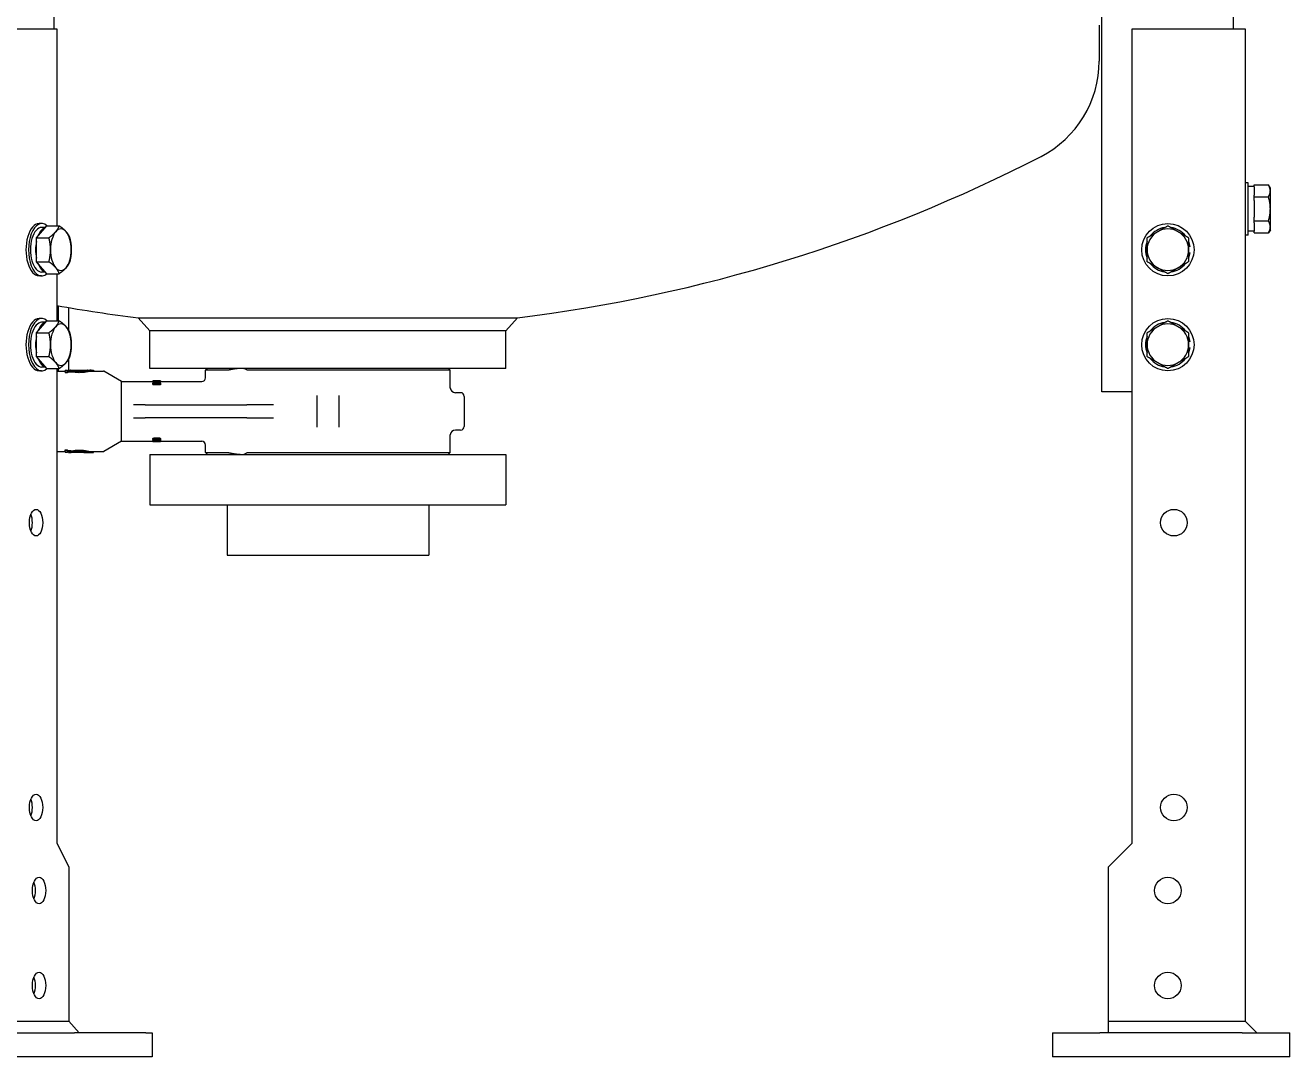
# Model space of a CAD drawing. Header units: inches. Extents: x 17 to 469, y 7 to 301.
# Drawn here: x 354.56 to 381.2, y 42.3 to 64.03 of the extents above; entities that cross this region are included whole.
import ezdxf

# ---------------------------------------------------------------- set-up
doc = ezdxf.new("R2010")
doc.units = ezdxf.units.IN
doc.header["$LTSCALE"] = 14
doc.header["$MEASUREMENT"] = 0
doc.layers.add('Dimension (ANSI)', color=7, linetype='Continuous', lineweight=25)
doc.layers.add('Visible (ANSI)', color=7, linetype='Continuous', lineweight=50)
doc.styles.add('MEMCOR Medium', font='arial.ttf')
doc.dimstyles.new('Default (ANSI)', dxfattribs={"dimscale": 14, "dimtxt": 0.15, "dimasz": 0.098425, "dimexe": 0.125, "dimexo": 0.0625, "dimgap": 0.031496, "dimtad": 0, "dimtih": 1, "dimtoh": 1, "dimdec": 4, "dimrnd": 1e-08, "dimzin": 3, "dimdsep": 46, "dimlunit": 5, "dimtxsty": 'MEMCOR Medium', "dimcen": 0.09, "dimdle": 0.393701, "dimclrd": 256, "dimclre": 256, "dimclrt": 256, "dimadec": 0, "dimazin": 1, "dimtfac": 0.8, "dimtofl": 0, "dimtmove": 0, "dimatfit": 3, "dimfxl": 1, "dimfrac": 1, "dimtolj": 1, "dimtzin": 4, "dimlwd": -1, "dimlwe": -1, "dimarcsym": 0})

# ---------------------------------------------------------------- blocks, each defined once
blk = doc.blocks.new('*D18')
at = {"layer": 'Defpoints', "color": 0, "transparency": 16777216}
for p in [(360.518, 145.532), (302.602, 55.808), (347.011, 55.808)]:
    blk.add_point(p, dxfattribs=at)
at = {"layer": 'Dimension (ANSI)', "transparency": 16777216}
for p, q in [((359.643, 145.532), (300.852, 145.532)), ((302.602, 144.154), (302.602, 107.84)), ((302.602, 57.186), (302.602, 93.5)), ((346.136, 55.808), (300.852, 55.808))]:
    blk.add_line(p, q, dxfattribs=at)
for points in [[(302.372, 144.154), (302.832, 144.154), (302.602, 145.532)], [(302.372, 57.186), (302.832, 57.186), (302.602, 55.808)]]:
    blk.add_solid(points, dxfattribs=at)
at = {"layer": 'Dimension (ANSI)', "transparency": 16777216, "char_height": 2.1, "attachment_point": 5, "style": 'MEMCOR Medium'}
for s, insert in [('\\A1; \\fArial|b0|i0;89{\\H0.8x;\\S3#4;} in', (302.602, 102.827)), ('\\A1;[2279.0 mm]{\\P\\fArial|b0|i0;SHIPPING HEIGHT\\P\\fArial|b0|i0;REF.}', (302.602, 95.657))]:
    blk.add_mtext(s, dxfattribs=dict(at, insert=insert))

msp = doc.modelspace()

# ---------------------------------------------------------------- linework, layer by layer
at = {"layer": 'Visible (ANSI)', "linetype": 'Continuous', "lineweight": 18}
for p, q in [((380.014165, 77.457895), (380.014165, 63.953895)), ((355.164934, 64.276895), (355.164934, 63.953895)), ((377.248103, 56.307895), (377.248103, 64.276895)), ((354.384432, 63.953895), (355.227785, 63.953895)), ((355.227785, 63.953895), (355.227785, 59.809077)), ((377.188277, 64.031895), (377.188277, 63.276895)), ((377.887458, 63.953895), (379.574165, 63.953895)), ((377.887458, 46.803895), (377.887458, 63.953895)), ((379.574165, 63.953895), (380.264165, 63.953895)), ((380.264165, 63.953895), (380.264165, 43.053895)), ((380.327157, 60.715076), (380.264165, 60.715076)), ((380.327157, 59.612714), (380.327157, 60.715076)), ((380.452157, 60.635246), (380.327157, 60.635246)), ((380.452157, 60.630482), (380.452157, 60.669077)), ((380.452157, 60.669077), (380.756831, 60.669077)), ((380.452157, 60.630482), (380.452157, 60.455081)), ((380.795907, 60.601395), (380.756831, 60.669077)), ((380.795907, 60.542781), (380.795907, 60.601395)), ((380.795907, 60.163895), (380.795907, 60.542781)), ((380.452157, 60.416486), (380.452157, 60.455081)), ((380.452157, 60.339296), (380.452157, 60.416486)), ((380.452157, 60.416486), (380.756831, 60.416486)), ((380.452157, 60.339296), (380.452157, 59.988494)), ((380.452157, 59.911304), (380.452157, 59.988494)), ((380.795907, 59.785009), (380.795907, 60.163895)), ((354.796841, 59.556486), (355.015591, 59.809077)), ((354.907338, 59.855076), (354.852785, 59.855076)), ((354.986293, 59.775246), (354.907338, 59.775246)), ((355.015591, 59.809077), (355.279447, 59.809077)), ((380.452157, 59.692544), (380.327157, 59.692544)), ((380.452157, 59.87271), (380.452157, 59.911304)), ((380.452157, 59.911304), (380.756831, 59.911304)), ((380.452157, 59.87271), (380.452157, 59.697308)), ((380.452157, 59.658714), (380.452157, 59.697308)), ((380.795907, 59.726395), (380.756831, 59.658714)), ((380.795907, 59.726395), (380.795907, 59.785009)), ((354.796841, 59.051304), (354.796841, 59.556486)), ((354.796841, 59.556486), (355.060697, 59.556486)), ((380.327157, 59.612714), (380.264165, 59.612714)), ((380.452157, 59.658714), (380.756831, 59.658714)), ((379.103908, 59.371696), (379.074958, 59.371696)), ((379.074958, 59.236094), (379.103908, 59.236094)), ((355.015591, 58.798714), (354.796841, 59.051304)), ((354.796841, 59.051304), (355.060697, 59.051304)), ((354.907338, 58.752714), (354.852785, 58.752714)), ((354.986293, 58.832544), (354.907338, 58.832544)), ((355.015591, 58.798714), (355.279447, 58.798714)), ((355.227785, 58.798714), (355.227785, 57.809077)), ((355.261279, 57.809077), (355.261279, 58.121762)), ((355.477785, 57.602761), (355.477785, 58.084474)), ((354.907338, 57.855076), (354.852785, 57.855076)), ((356.940026, 57.871421), (360.938277, 57.871421)), ((357.188277, 57.591902), (356.940026, 57.871421)), ((360.938277, 57.871421), (364.936528, 57.871421)), ((364.688277, 57.591902), (364.936528, 57.871421)), ((354.796841, 57.556486), (355.015591, 57.809077)), ((354.796841, 57.051304), (354.796841, 57.556486)), ((354.796841, 57.556486), (355.060697, 57.556486)), ((354.986293, 57.775246), (354.907338, 57.775246)), ((355.015591, 57.809077), (355.279447, 57.809077)), ((357.188277, 56.803895), (357.188277, 57.591902)), ((364.688277, 57.591902), (357.188277, 57.591902)), ((364.688277, 56.803895), (364.688277, 57.591902)), ((379.103908, 57.371696), (379.074958, 57.371696)), ((355.015591, 56.798714), (354.796841, 57.051304)), ((354.796841, 57.051304), (355.060697, 57.051304)), ((379.074958, 57.236094), (379.103908, 57.236094)), ((354.907338, 56.752714), (354.852785, 56.752714)), ((354.986293, 56.832544), (354.907338, 56.832544)), ((355.015591, 56.798714), (355.279447, 56.798714)), ((355.227785, 56.798714), (355.227785, 46.803895)), ((355.261279, 56.744852), (355.261279, 56.798714)), ((355.448907, 56.758627), (355.401269, 56.758627)), ((355.401269, 56.731551), (355.401269, 56.758627)), ((355.448907, 56.758627), (355.448907, 56.752371)), ((355.470561, 56.76493), (355.517805, 56.76493)), ((355.470561, 56.76493), (355.470561, 56.753197)), ((355.477785, 56.76493), (355.477785, 57.005029)), ((355.550609, 56.727003), (355.550609, 56.747504)), ((355.87686, 56.76493), (355.924104, 56.76493)), ((355.90404, 56.759897), (355.90404, 56.739698)), ((355.924104, 56.76493), (355.924104, 56.764011)), ((355.954025, 56.764296), (355.954025, 56.76493)), ((355.954025, 56.76493), (356.001663, 56.76493)), ((356.001663, 56.76493), (356.001663, 56.761995)), ((356.001663, 56.761995), (356.001663, 56.741847)), ((364.688277, 56.803895), (357.188277, 56.803895)), ((358.398907, 56.803895), (358.359537, 56.764525)), ((358.833538, 56.764525), (358.359537, 56.764525)), ((358.359537, 56.607056), (358.359537, 56.764525)), ((363.517017, 56.764525), (359.240064, 56.764525)), ((363.477647, 56.803895), (363.517017, 56.764525)), ((363.517017, 56.392316), (363.517017, 56.764525)), ((355.229616, 56.744852), (355.401269, 56.744852)), ((355.401269, 56.731551), (355.448907, 56.731551)), ((355.401269, 56.731551), (355.401269, 56.710648)), ((355.448907, 56.710648), (355.401269, 56.710648)), ((355.448907, 56.742513), (355.448907, 56.731551)), ((355.448907, 56.731551), (355.448907, 56.710648)), ((356.001663, 56.744852), (356.208593, 56.744852)), ((356.588918, 56.528316), (356.218436, 56.742214)), ((356.588918, 55.268474), (356.588918, 56.528316)), ((356.588918, 56.528316), (357.250995, 56.528316)), ((357.412412, 56.539807), (357.250995, 56.539807)), ((357.250995, 56.538861), (357.250995, 56.539807)), ((357.250995, 56.538861), (357.250995, 56.531427)), ((357.250995, 56.538861), (357.378795, 56.538861)), ((357.250995, 56.525596), (357.250995, 56.531427)), ((357.250995, 56.525596), (357.412412, 56.525596)), ((357.250995, 56.525596), (357.250995, 56.513506)), ((357.270759, 56.513506), (357.250995, 56.513506)), ((357.250995, 56.472697), (357.250995, 56.4896)), ((357.26957, 56.49004), (357.26957, 56.482902)), ((357.393838, 56.482902), (357.26957, 56.482902)), ((357.412412, 56.529597), (357.273232, 56.529597)), ((357.383111, 56.506859), (357.383111, 56.494389)), ((357.412412, 56.513506), (357.392185, 56.513506)), ((357.393838, 56.482902), (357.393838, 56.49004)), ((357.412412, 56.539807), (357.412412, 56.538593)), ((357.412412, 56.538593), (357.412412, 56.529597)), ((357.412412, 56.529597), (357.412412, 56.525596)), ((357.412412, 56.528316), (358.280797, 56.528316)), ((357.412412, 56.525596), (357.412412, 56.513506)), ((357.412412, 56.489765), (357.412412, 56.472697)), ((357.250995, 56.472697), (357.412412, 56.472697)), ((357.250995, 56.472697), (357.250995, 56.459469)), ((357.412412, 56.459469), (357.250995, 56.459469)), ((357.412412, 56.472697), (357.412412, 56.459469)), ((360.702077, 56.230218), (360.702077, 55.566573)), ((361.174477, 55.566573), (361.174477, 56.230218)), ((363.733553, 56.292095), (363.626798, 56.292095)), ((377.887458, 56.307895), (377.248103, 56.307895)), ((357.090173, 56.03619), (356.842794, 56.03619)), ((357.090173, 56.03619), (358.003879, 56.03619)), ((358.003879, 56.03619), (359.230171, 56.03619)), ((359.437885, 56.03619), (359.230171, 56.03619)), ((359.794467, 56.03619), (359.437885, 56.03619)), ((363.812293, 56.213355), (363.812293, 55.583435)), ((356.842794, 55.7606), (357.090173, 55.7606)), ((358.003879, 55.7606), (357.090173, 55.7606)), ((359.230171, 55.7606), (358.003879, 55.7606)), ((359.230171, 55.7606), (359.437885, 55.7606)), ((359.437885, 55.7606), (359.794467, 55.7606)), ((363.733553, 55.504695), (363.626798, 55.504695)), ((356.588918, 55.268474), (356.218436, 55.054576)), ((356.588918, 55.268474), (357.247413, 55.268474)), ((357.247332, 55.269145), (357.247332, 55.281195)), ((357.247725, 55.306192), (357.247725, 55.319011)), ((357.250995, 55.256984), (357.250995, 55.265302)), ((357.412412, 55.256984), (357.250995, 55.256984)), ((357.325556, 55.264614), (357.32621, 55.264614)), ((357.326471, 55.286568), (357.327125, 55.286568)), ((357.326471, 55.274414), (357.326471, 55.286568)), ((357.327125, 55.274414), (357.326471, 55.274414)), ((357.327125, 55.274414), (357.327125, 55.286568)), ((357.412412, 55.256984), (357.412412, 55.265124)), ((357.415813, 55.306192), (357.415813, 55.319011)), ((357.416001, 55.268474), (358.280797, 55.268474)), ((357.416075, 55.269145), (357.416075, 55.281195)), ((358.359537, 55.032265), (358.359537, 55.189734)), ((363.517017, 55.032265), (363.517017, 55.404474)), ((355.229616, 55.051938), (355.401269, 55.051938)), ((355.401269, 55.065239), (355.401269, 55.086142)), ((355.401269, 55.086142), (355.448907, 55.086142)), ((355.448907, 55.065239), (355.401269, 55.065239)), ((355.401269, 55.038163), (355.401269, 55.065239)), ((355.401269, 55.038163), (355.448907, 55.038163)), ((355.448907, 55.065239), (355.448907, 55.086142)), ((355.448907, 55.065239), (355.448907, 55.054277)), ((355.448907, 55.044419), (355.448907, 55.038163)), ((355.470561, 55.03186), (355.470561, 55.043593)), ((355.470561, 55.03186), (355.517805, 55.03186)), ((355.550609, 55.049286), (355.550609, 55.069787)), ((355.87686, 55.03186), (355.924104, 55.03186)), ((355.90404, 55.057092), (355.90404, 55.036893)), ((355.924104, 55.03186), (355.924104, 55.032779)), ((355.954025, 55.03186), (355.954025, 55.032494)), ((355.954025, 55.03186), (356.001663, 55.03186)), ((356.001663, 55.034795), (356.001663, 55.054943)), ((356.001663, 55.051938), (356.208593, 55.051938)), ((356.001663, 55.034795), (356.001663, 55.03186)), ((357.188277, 54.992895), (364.688277, 54.992895)), ((357.188277, 54.992895), (357.188277, 53.930395)), ((358.359537, 55.032265), (358.833538, 55.032265)), ((358.398907, 54.992895), (358.359537, 55.032265)), ((359.240064, 55.032265), (363.517017, 55.032265)), ((363.477647, 54.992895), (363.517017, 55.032265)), ((364.688277, 54.992895), (364.688277, 53.930395)), ((357.188277, 53.930395), (364.688277, 53.930395)), ((358.813277, 53.930395), (358.813277, 52.867895)), ((363.063277, 53.930395), (363.063277, 52.867895)), ((358.813277, 52.867895), (363.063277, 52.867895)), ((355.227785, 46.803895), (355.477785, 46.303895)), ((377.387458, 46.303895), (377.887458, 46.803895)), ((355.477785, 46.303895), (355.477785, 43.053895)), ((377.387458, 43.053895), (377.387458, 46.303895)), ((354.384432, 43.053895), (355.477785, 43.053895)), ((355.694292, 42.803895), (355.477785, 43.053895)), ((377.387458, 42.803895), (377.387458, 43.053895)), ((377.387458, 43.053895), (379.574165, 43.053895)), ((379.574165, 43.053895), (380.264165, 43.053895)), ((380.514165, 42.803895), (380.264165, 43.053895)), ((354.233316, 42.803895), (355.599342, 42.803895)), ((357.099342, 42.803895), (355.599342, 42.803895)), ((357.099342, 42.803895), (357.233316, 42.803895)), ((357.233316, 42.803895), (357.233316, 42.303895)), ((376.204165, 42.803895), (376.204165, 42.303895)), ((376.204165, 42.803895), (377.204165, 42.803895)), ((380.204165, 42.803895), (377.204165, 42.803895)), ((380.204165, 42.803895), (381.204165, 42.803895)), ((381.204165, 42.303895), (381.204165, 42.803895)), ((355.599342, 42.303895), (354.233316, 42.303895)), ((357.099342, 42.303895), (355.599342, 42.303895)), ((357.233316, 42.303895), (357.099342, 42.303895)), ((377.204165, 42.303895), (376.204165, 42.303895)), ((380.204165, 42.303895), (377.204165, 42.303895)), ((381.204165, 42.303895), (380.204165, 42.303895))]:
    msp.add_line(p, q, dxfattribs=at)
for centre, radius in [((378.637458, 59.303895), 0.551181), ((378.637458, 57.303895), 0.551181), ((378.764165, 53.553895), 0.28), ((378.764165, 47.553895), 0.28), ((378.637458, 45.803895), 0.28), ((378.637458, 43.803895), 0.28)]:
    msp.add_circle(centre, radius, dxfattribs=at)
for centre, radius, start, end in [((374.930789, 63.276895), 2.257488, 297.2569904, 0), ((360.938277, 90.436895), 32.81, 276.9995037, 297.2569904), ((378.637458, 59.303895), 0.4375, 120, 180), ((378.637458, 59.303895), 0.471351, 98.1533056, 141.8466944), ((378.637458, 59.303895), 0.4375, 60, 120), ((378.637458, 59.303895), 0.471351, 38.1533056, 81.8466944), ((378.637458, 59.303895), 0.4375, 0, 60), ((378.637458, 59.303895), 0.471351, 158.1533056, 201.8466944), ((378.637458, 59.303895), 0.471351, 8.2703145, 21.8466944), ((378.637458, 59.303895), 0.4375, 180, 240), ((378.637458, 59.303895), 0.4375, 300, 0), ((378.637458, 59.303895), 0.471351, 338.1533056, 351.7296855), ((378.637458, 59.303895), 0.471351, 218.1533056, 261.8466944), ((378.637458, 59.303895), 0.4375, 240, 300), ((378.637458, 59.303895), 0.471351, 278.1533056, 321.8466944), ((360.938277, 90.436895), 32.81, 259.9767785, 263.0004963), ((378.637458, 57.303895), 0.4375, 120, 180), ((378.637458, 57.303895), 0.471351, 98.1533056, 141.8466944), ((378.637458, 57.303895), 0.4375, 60, 120), ((378.637458, 57.303895), 0.471351, 38.1533056, 81.8466944), ((378.637458, 57.303895), 0.4375, 0, 60), ((378.637458, 57.303895), 0.471351, 158.1533056, 201.8466944), ((378.637458, 57.303895), 0.4375, 180, 240), ((378.637458, 57.303895), 0.4375, 300, 0), ((378.637458, 57.303895), 0.471351, 8.2703145, 21.8466944), ((378.637458, 57.303895), 0.471351, 338.1533056, 351.7296855), ((378.637458, 57.303895), 0.471351, 218.1533056, 261.8466944), ((378.637458, 57.303895), 0.4375, 240, 300), ((378.637458, 57.303895), 0.471351, 278.1533056, 321.8466944), ((355.229616, 56.823592), 0.07874, 268.6679816, 270), ((356.208593, 56.725167), 0.019685, 60, 90), ((358.280797, 56.607056), 0.07874, 270, 0), ((363.626798, 56.402331), 0.110236, 185.2127837, 270), ((363.733553, 56.213355), 0.07874, 0, 90), ((363.626798, 55.394459), 0.110236, 90, 174.7872163), ((363.733553, 55.583435), 0.07874, 270, 0), ((358.280797, 55.189734), 0.07874, 0, 90), ((355.229616, 54.973198), 0.07874, 90, 91.3320184), ((356.208593, 55.071623), 0.019685, 270, 300)]:
    msp.add_arc(centre, radius, start, end, dxfattribs=at)
for centre, major_axis, ratio, start_param, end_param in [((354.852785, 59.303895), (0, 0.551181), 0.5, 0, 3.141592654), ((354.907338, 59.303895), (0, 0.551181), 0.5, 5.8717395, 9.836223768), ((354.907338, 59.303895), (0, 0.471351), 0.5, 0, 3.141592654), ((355.015591, 59.303895), (0, 0.471351), 0.5, 0.142302027, 0.904895524), ((355.313288, 59.303895), (0, -0.4375), 0.5, 3.665191429, 4.71238898), ((355.313288, 59.303895), (0, 0.4375), 0.5, 5.759586532, 6.806784083), ((355.313288, 59.303895), (0, 0.4375), 0.5, 4.71238898, 5.759586532), ((355.015591, 59.303895), (0, 0.471351), 0.5, 1.189499578, 1.952093075), ((355.313288, 59.303895), (0, -0.4375), 0.5, 4.71238898, 5.759586532), ((355.313288, 59.303895), (0, 0.4375), 0.5, 3.665191429, 4.71238898), ((355.015591, 59.303895), (0, -0.471351), 0.5, 5.378289783, 6.14088328), ((355.313288, 59.303895), (0, -0.4375), 0.5, 5.759586532, 6.806784083), ((354.852785, 57.303895), (0, 0.551181), 0.5, 0, 3.141592654), ((354.907338, 57.303895), (0, 0.551181), 0.5, 5.8717395, 9.836223768), ((354.907338, 57.303895), (0, 0.471351), 0.5, 0, 3.141592654), ((355.015591, 57.303895), (0, 0.471351), 0.5, 0.142302027, 0.904895524), ((355.313288, 57.303895), (0, -0.4375), 0.5, 3.665191429, 4.71238898), ((355.313288, 57.303895), (0, 0.4375), 0.5, 5.759586532, 6.806784083), ((355.313288, 57.303895), (0, 0.4375), 0.5, 4.71238898, 5.759586532), ((355.015591, 57.303895), (0, 0.471351), 0.5, 1.189499578, 1.952093075), ((355.313288, 57.303895), (0, -0.4375), 0.5, 4.71238898, 5.759586532), ((355.313288, 57.303895), (0, 0.4375), 0.5, 3.665191429, 4.71238898), ((355.015591, 57.303895), (0, -0.471351), 0.5, 5.378289783, 6.14088328), ((355.313288, 57.303895), (0, -0.4375), 0.5, 5.759586532, 6.806784083), ((356.101181, 55.898395), (3.845121, 0), 0.225359733, 1.724291693, 1.7412574), ((356.317868, 55.898395), (3.845121, 0), 0.225359733, 1.771685728, 1.798756037), ((356.101181, 55.898395), (3.845121, 0), 0.225359733, 1.631198, 1.710793359), ((356.317868, 55.898395), (3.845121, 0), 0.225359733, 1.695090884, 1.755027131), ((356.317868, 55.898395), (3.845121, 0), 0.225359733, 1.653124646, 1.678629434), ((356.101181, 55.898395), (3.845121, 0), 0.225359733, 1.609076446, 1.617825459), ((356.317868, 55.898395), (3.756025, 0), 0.225359733, 1.776518564, 1.804262654), ((356.317868, 55.898395), (3.756025, 0), 0.225359733, 1.655082134, 1.681197656), ((357.458018, 55.898395), (1.261514, 0), 0.508700102, 1.633638122, 1.735648977), ((357.49885, 55.898395), (1.250555, 0), 0.513157895, 1.639970843, 1.752203535), ((356.317868, 55.898395), (3.756025, 0), 0.225359733, 4.478922654, 4.506666743), ((356.317868, 55.898395), (-3.845121, 0), 0.225359733, 1.342836617, 1.369906926), ((356.101181, 55.898395), (-3.845121, 0), 0.225359733, 1.400335254, 1.417300961), ((356.101181, 55.898395), (-3.845121, 0), 0.225359733, 1.430799295, 1.510394653), ((356.317868, 55.898395), (-3.845121, 0), 0.225359733, 1.386565522, 1.446501769), ((356.317868, 55.898395), (3.756025, 0), 0.225359733, 4.601987651, 4.628103174), ((356.317868, 55.898395), (-3.845121, 0), 0.225359733, 1.462963219, 1.488468008), ((356.101181, 55.898395), (-3.845121, 0), 0.225359733, 1.523767194, 1.532516208), ((354.572926, 53.553895), (0, 0.28), 0.5, 4.025522722, 5.399255239), ((354.572926, 47.553895), (0, 0.28), 0.5, 4.025522722, 5.399255239), ((354.636279, 45.803895), (0, 0.28), 0.5, 4.025522722, 5.399255239), ((354.636279, 43.803895), (0, 0.28), 0.5, 4.025522722, 5.399255239)]:
    msp.add_ellipse(centre, major_axis=major_axis, ratio=ratio, start_param=start_param, end_param=end_param, dxfattribs=at)
for centre, major_axis in [((354.789432, 53.553895), (0, 0.28)), ((354.789432, 47.553895), (0, 0.28)), ((354.852785, 45.803895), (0, -0.28)), ((354.852785, 43.803895), (0, -0.28))]:
    msp.add_ellipse(centre, major_axis=major_axis, ratio=0.5, dxfattribs=at)
for points, weights in [([(380.795907, 60.542781), (380.795907, 60.601395), (380.756831, 60.669077)], [1, 1.04314139574, 1.01001874936]), ([(380.756831, 60.416486), (380.795907, 60.484167), (380.795907, 60.542781)], [1.01001874936, 1.04314139574, 1]), ([(380.795907, 60.163895), (380.795907, 60.281123), (380.756831, 60.416486)], [1, 1.04314139574, 1.01001874936]), ([(380.756831, 59.911304), (380.795907, 60.046667), (380.795907, 60.163895)], [1.01001874936, 1.04314139574, 1]), ([(355.060697, 59.556486), (355.153152, 59.624167), (355.203913, 59.682781)], [1.01001874936, 1.04314139574, 1]), ([(355.203913, 59.682781), (355.254674, 59.741395), (355.279447, 59.809077)], [1, 1.04314139574, 1.01001874936]), ([(355.279447, 59.809077), (355.371902, 59.741395), (355.422663, 59.682781)], [1.01001874936, 1.04314139574, 1]), ([(355.422663, 59.682781), (355.473424, 59.624167), (355.498197, 59.556486)], [1, 1.04314139574, 1.01001874936]), ([(378.199958, 59.556486), (378.317186, 59.624167), (378.418708, 59.682781)], [1.01001874936, 1.04314139574, 1]), ([(378.418708, 59.682781), (378.520231, 59.741395), (378.637458, 59.809077)], [1, 1.04314139574, 1.01001874936]), ([(378.637458, 59.809077), (378.754686, 59.741395), (378.856208, 59.682781)], [1.01001874936, 1.04314139574, 1]), ([(378.856208, 59.682781), (378.957731, 59.624167), (379.074958, 59.556486)], [1, 1.04314139574, 1.01001874936]), ([(380.795907, 59.785009), (380.795907, 59.843623), (380.756831, 59.911304)], [1, 1.04314139574, 1.01001874936]), ([(380.756831, 59.658714), (380.795907, 59.726395), (380.795907, 59.785009)], [1.01001874936, 1.04314139574, 1]), ([(355.094538, 59.303895), (355.094538, 59.421123), (355.060697, 59.556486)], [1, 1.04314139574, 1.01001874936]), ([(355.498197, 59.556486), (355.532038, 59.421123), (355.532038, 59.303895)], [1.01001874936, 1.04314139574, 1]), ([(378.199958, 59.303895), (378.199958, 59.421123), (378.199958, 59.556486)], [1, 1.04314139574, 1.01001874936]), ([(379.074958, 59.556486), (379.074958, 59.421123), (379.074958, 59.303895)], [1.01001874936, 1.04314139574, 1]), ([(355.060697, 59.051304), (355.094538, 59.186667), (355.094538, 59.303895)], [1.01001874936, 1.04314139574, 1]), ([(355.532038, 59.303895), (355.532038, 59.186667), (355.498197, 59.051304)], [1, 1.04314139574, 1.01001874936]), ([(378.199958, 59.051304), (378.199958, 59.186667), (378.199958, 59.303895)], [1.01001874936, 1.04314139574, 1]), ([(379.074958, 59.303895), (379.074958, 59.186667), (379.074958, 59.051304)], [1, 1.04314139574, 1.01001874936]), ([(355.203913, 58.925009), (355.153152, 58.983623), (355.060697, 59.051304)], [1, 1.04314139574, 1.01001874936]), ([(355.279447, 58.798714), (355.254674, 58.866395), (355.203913, 58.925009)], [1.01001874936, 1.04314139574, 1]), ([(355.422663, 58.925009), (355.371902, 58.866395), (355.279447, 58.798714)], [1, 1.04314139574, 1.01001874936]), ([(355.498197, 59.051304), (355.473424, 58.983623), (355.422663, 58.925009)], [1.01001874936, 1.04314139574, 1]), ([(378.418708, 58.925009), (378.317186, 58.983623), (378.199958, 59.051304)], [1, 1.04314139574, 1.01001874936]), ([(378.637458, 58.798714), (378.520231, 58.866395), (378.418708, 58.925009)], [1.01001874936, 1.04314139574, 1]), ([(378.856208, 58.925009), (378.754686, 58.866395), (378.637458, 58.798714)], [1, 1.04314139574, 1.01001874936]), ([(379.074958, 59.051304), (378.957731, 58.983623), (378.856208, 58.925009)], [1.01001874936, 1.04314139574, 1]), ([(355.060697, 57.556486), (355.153152, 57.624167), (355.203913, 57.682781)], [1.01001874936, 1.04314139574, 1]), ([(355.094538, 57.303895), (355.094538, 57.421123), (355.060697, 57.556486)], [1, 1.04314139574, 1.01001874936]), ([(355.203913, 57.682781), (355.254674, 57.741395), (355.279447, 57.809077)], [1, 1.04314139574, 1.01001874936]), ([(355.279447, 57.809077), (355.371902, 57.741395), (355.422663, 57.682781)], [1.01001874936, 1.04314139574, 1]), ([(355.422663, 57.682781), (355.473424, 57.624167), (355.498197, 57.556486)], [1, 1.04314139574, 1.01001874936]), ([(355.498197, 57.556486), (355.532038, 57.421123), (355.532038, 57.303895)], [1.01001874936, 1.04314139574, 1]), ([(378.199958, 57.556486), (378.317186, 57.624167), (378.418708, 57.682781)], [1.01001874936, 1.04314139574, 1]), ([(378.199958, 57.303895), (378.199958, 57.421123), (378.199958, 57.556486)], [1, 1.04314139574, 1.01001874936]), ([(378.418708, 57.682781), (378.520231, 57.741395), (378.637458, 57.809077)], [1, 1.04314139574, 1.01001874936]), ([(378.637458, 57.809077), (378.754686, 57.741395), (378.856208, 57.682781)], [1.01001874936, 1.04314139574, 1]), ([(378.856208, 57.682781), (378.957731, 57.624167), (379.074958, 57.556486)], [1, 1.04314139574, 1.01001874936]), ([(379.074958, 57.556486), (379.074958, 57.421123), (379.074958, 57.303895)], [1.01001874936, 1.04314139574, 1]), ([(355.060697, 57.051304), (355.094538, 57.186667), (355.094538, 57.303895)], [1.01001874936, 1.04314139574, 1]), ([(355.532038, 57.303895), (355.532038, 57.186667), (355.498197, 57.051304)], [1, 1.04314139574, 1.01001874936]), ([(378.199958, 57.051304), (378.199958, 57.186667), (378.199958, 57.303895)], [1.01001874936, 1.04314139574, 1]), ([(379.074958, 57.303895), (379.074958, 57.186667), (379.074958, 57.051304)], [1, 1.04314139574, 1.01001874936]), ([(355.203913, 56.925009), (355.153152, 56.983623), (355.060697, 57.051304)], [1, 1.04314139574, 1.01001874936]), ([(355.498197, 57.051304), (355.473424, 56.983623), (355.422663, 56.925009)], [1.01001874936, 1.04314139574, 1]), ([(378.418708, 56.925009), (378.317186, 56.983623), (378.199958, 57.051304)], [1, 1.04314139574, 1.01001874936]), ([(379.074958, 57.051304), (378.957731, 56.983623), (378.856208, 56.925009)], [1.01001874936, 1.04314139574, 1]), ([(355.279447, 56.798714), (355.254674, 56.866395), (355.203913, 56.925009)], [1.01001874936, 1.04314139574, 1]), ([(355.422663, 56.925009), (355.371902, 56.866395), (355.279447, 56.798714)], [1, 1.04314139574, 1.01001874936]), ([(359.09918, 56.803895), (358.968166, 56.797695), (358.835131, 56.764743)], [1, 1.00263245458, 1.00001729957]), ([(378.637458, 56.798714), (378.520231, 56.866395), (378.418708, 56.925009)], [1.01001874936, 1.04314139574, 1]), ([(378.856208, 56.925009), (378.754686, 56.866395), (378.637458, 56.798714)], [1, 1.04314139574, 1.01001874936]), ([(358.835131, 55.032047), (358.968166, 54.999095), (359.09918, 54.992895)], [1.00001729957, 1.00263245458, 1])]:
    msp.add_rational_spline(points, weights, degree=2, dxfattribs=at)
for points, knots in [([(355.470561, 56.76493), (355.470561, 56.76493), (355.476307, 56.763371), (355.494622, 56.758922), (355.503252, 56.756899), (355.513288, 56.754742)], [0.8722800368, 0.8722800368, 0.8722800368, 0.8722800368, 1.0903316315, 1.0903316315, 1.216791015, 1.216791015, 1.216791015, 1.216791015]), ([(355.564632, 56.756453), (355.551137, 56.75854), (355.539555, 56.760651), (355.522337, 56.763956), (355.517805, 56.76493), (355.517805, 56.76493)], [1.7442031255, 1.7442031255, 1.7442031255, 1.7442031255, 1.8953845391, 1.8953845391, 2.067686143, 2.067686143, 2.067686143, 2.067686143]), ([(355.550609, 56.747504), (355.568029, 56.744494), (355.58845, 56.741507), (355.63828, 56.736354), (355.668712, 56.734731), (355.725953, 56.734731), (355.756385, 56.736354), (355.812214, 56.742128), (355.837623, 56.746187), (355.876224, 56.753456), (355.892556, 56.757142), (355.90404, 56.759897)], [1.355250501, 1.355250501, 1.355250501, 1.355250501, 1.52647165, 1.52647165, 1.744560074, 1.744560074, 1.962648497, 1.962648497, 2.180736921, 2.180736921, 2.382291483, 2.382291483, 2.382291483, 2.382291483]), ([(355.84117, 56.758245), (355.835925, 56.757368), (355.830236, 56.756464), (355.808375, 56.753226), (355.788231, 56.750704), (355.74402, 56.747128), (355.719946, 56.746129), (355.674719, 56.746129), (355.650645, 56.747128), (355.623408, 56.749331), (355.618376, 56.749784), (355.613479, 56.750266)], [0.9692710526, 0.9692710526, 0.9692710526, 0.9692710526, 1.033831922, 1.033831922, 1.2061446753, 1.2061446753, 1.3784574287, 1.3784574287, 1.550770182, 1.550770182, 1.5907710028, 1.5907710028, 1.5907710028, 1.5907710028]), ([(359.165938, 56.803895), (359.189361, 56.800757), (359.209306, 56.791878), (359.228774, 56.774714), (359.232733, 56.770535), (359.236314, 56.766058)], [1.9985224173, 1.9985224173, 1.9985224173, 1.9985224173, 2.2691304086, 2.2691304086, 2.3466871196, 2.3466871196, 2.3466871196, 2.3466871196]), ([(359.240064, 56.764525), (359.239347, 56.764525), (359.238689, 56.764625), (359.237545, 56.765017), (359.237058, 56.765309), (359.236539, 56.765797), (359.236422, 56.765924), (359.236314, 56.766058)], [0.06442461054, 0.06442461054, 0.06442461054, 0.06442461054, 0.07169128284, 0.07169128284, 0.07895795515, 0.07895795515, 0.08130868536, 0.08130868536, 0.08130868536, 0.08130868536]), ([(355.90404, 56.739698), (355.892555, 56.736877), (355.876223, 56.733101), (355.837627, 56.725655), (355.812222, 56.721494), (355.756395, 56.715574), (355.72596, 56.713909), (355.668704, 56.713909), (355.63827, 56.715574), (355.588443, 56.720858), (355.568026, 56.723919), (355.550609, 56.727003)], [1.10708086, 1.10708086, 1.10708086, 1.10708086, 1.308707464, 1.308707464, 1.526852435, 1.526852435, 1.744997407, 1.744997407, 1.963142378, 1.963142378, 2.134400313, 2.134400313, 2.134400313, 2.134400313]), ([(357.247413, 56.528316), (357.247676, 56.529381), (357.248602, 56.530363), (357.25062, 56.531324), (357.250805, 56.531407), (357.250995, 56.531488)], [-0.14834407624, -0.14834407624, -0.14834407624, -0.14834407624, -0.12280496648, -0.12280496648, -0.12031228046, -0.12031228046, -0.12031228046, -0.12031228046]), ([(357.263814, 56.510802), (357.259838, 56.508907), (357.257054, 56.506677), (357.253718, 56.502667), (357.251318, 56.499431), (357.251005, 56.490802), (357.250995, 56.490203), (357.250995, 56.4896)], [-0.4054870068, -0.4054870068, -0.4054870068, -0.4054870068, -0.1720593768, -0.1720593768, -0.0118159131, -0.0118159131, 0, 0, 0, 0]), ([(357.331835, 56.520099), (357.323454, 56.520099), (357.315017, 56.519893), (357.301221, 56.518999), (357.293966, 56.518371), (357.278186, 56.515769), (357.271426, 56.514023), (357.265207, 56.511438), (357.264497, 56.511124), (357.263814, 56.510802)], [-0.2502821813, -0.2502821813, -0.2502821813, -0.2502821813, -0.1512767907, -0.1512767907, -0.0820494976, -0.0820494976, -0.0097228705, -0.0097228705, 0, 0, 0, 0]), ([(357.26957, 56.49004), (357.26957, 56.495506), (357.270981, 56.498264), (357.27337, 56.502058), (357.275816, 56.504229), (357.27925, 56.506197)], [-0.08470992841, -0.08470992841, -0.08470992841, -0.08470992841, -0.05357632567, -0.05357632567, 0, 0, 0, 0]), ([(357.27925, 56.493714), (357.276369, 56.492028), (357.274177, 56.490192), (357.271828, 56.487107), (357.27082, 56.485513), (357.270186, 56.482921)], [0, 0, 0, 0, 0.04501807642, 0.04501807642, 0.06928832751, 0.06928832751, 0.06928832751, 0.06928832751]), ([(357.27925, 56.506197), (357.281982, 56.507708), (357.285363, 56.509), (357.29362, 56.511153), (357.298291, 56.511958), (357.312227, 56.51359), (357.322002, 56.513943), (357.331573, 56.513943)], [-0.1557488813, -0.1557488813, -0.1557488813, -0.1557488813, -0.1144118228, -0.1144118228, -0.0729332453, -0.0729332453, 0, 0, 0, 0]), ([(357.331573, 56.501619), (357.321926, 56.501619), (357.312074, 56.501254), (357.29788, 56.499537), (357.293053, 56.498665), (357.284989, 56.496428), (357.281828, 56.495169), (357.27925, 56.493714)], [0, 0, 0, 0, 0.0735114297, 0.0735114297, 0.1167473705, 0.1167473705, 0.1558115949, 0.1558115949, 0.1558115949, 0.1558115949]), ([(357.331573, 56.513943), (357.33858, 56.513943), (357.345798, 56.513772), (357.357572, 56.512947), (357.363883, 56.512334), (357.375355, 56.509966), (357.37966, 56.508574), (357.383111, 56.506859)], [-0.1853572507, -0.1853572507, -0.1853572507, -0.1853572507, -0.1063770065, -0.1063770065, -0.0488193493, -0.0488193493, 0, 0, 0, 0]), ([(357.383111, 56.494389), (357.37984, 56.496048), (357.375794, 56.497416), (357.364633, 56.499878), (357.358297, 56.500525), (357.346497, 56.501429), (357.338914, 56.501619), (357.331573, 56.501619)], [0, 0, 0, 0, 0.0463353953, 0.0463353953, 0.1050802055, 0.1050802055, 0.194042683, 0.194042683, 0.194042683, 0.194042683]), ([(357.399462, 56.51072), (357.395856, 56.512431), (357.391482, 56.513872), (357.379965, 56.516612), (357.373412, 56.517557), (357.358428, 56.519373), (357.347542, 56.519954), (357.334792, 56.520091), (357.333313, 56.520099), (357.331835, 56.520099)], [-0.1693931734, -0.1693931734, -0.1693931734, -0.1693931734, -0.1372876788, -0.1372876788, -0.0972508439, -0.0972508439, -0.0112670134, -0.0112670134, 0, 0, 0, 0]), ([(357.383111, 56.506859), (357.388894, 56.504096), (357.390774, 56.501307), (357.393277, 56.496922), (357.393838, 56.493478), (357.393838, 56.49004)], [-0.09793341711, -0.09793341711, -0.09793341711, -0.09793341711, -0.06763440422, -0.06763440422, 0, 0, 0, 0]), ([(357.393236, 56.482902), (357.393152, 56.483262), (357.393058, 56.483619), (357.392003, 56.487179), (357.39053, 56.488915), (357.388276, 56.491382), (357.386039, 56.49296), (357.383111, 56.494389)], [0.037464592, 0.037464592, 0.037464592, 0.037464592, 0.0448089242, 0.0448089242, 0.1115453099, 0.1115453099, 0.2719365417, 0.2719365417, 0.2719365417, 0.2719365417]), ([(357.412412, 56.489765), (357.412412, 56.494614), (357.411745, 56.498412), (357.409334, 56.503377), (357.407321, 56.506479), (357.400469, 56.510206), (357.399972, 56.510465), (357.399462, 56.51072)], [-0.2585337949, -0.2585337949, -0.2585337949, -0.2585337949, -0.1072764287, -0.1072764287, -0.0075589036, -0.0075589036, 0, 0, 0, 0]), ([(363.514689, 56.389212), (363.514715, 56.389247), (363.514741, 56.389282), (363.51538, 56.390139), (363.515869, 56.39079), (363.516755, 56.391969), (363.517015, 56.392317), (363.517015, 56.392318)], [-0.0046628885, -0.0046628885, -0.0046628885, -0.0046628885, 0, 0, 0.1121373588, 0.1121373588, 0.273635525, 0.273635525, 0.273635525, 0.273635525]), ([(357.247332, 55.281195), (357.247332, 55.282846), (357.248501, 55.284676), (357.254435, 55.28811), (357.258155, 55.289326), (357.263242, 55.290656), (357.265245, 55.291097), (357.267403, 55.29148)], [0, 0, 0, 0, 0.0629029327, 0.0629029327, 0.1191468834, 0.1191468834, 0.1515225507, 0.1515225507, 0.1515225507, 0.1515225507]), ([(357.288406, 55.280839), (357.283636, 55.280839), (357.278955, 55.280641), (357.270143, 55.279754), (357.266277, 55.279108), (357.25977, 55.277584), (357.255744, 55.276441), (357.249369, 55.273221), (357.247866, 55.271573), (357.247371, 55.26974), (357.247332, 55.26944), (357.247332, 55.269145)], [-0.2557186719, -0.2557186719, -0.2557186719, -0.2557186719, -0.1900111788, -0.1900111788, -0.1261001293, -0.1261001293, -0.0688411736, -0.0688411736, -0.0114470062, -0.0114470062, 0, 0, 0, 0]), ([(357.247332, 55.269145), (357.247332, 55.267821), (357.248222, 55.266609), (357.253019, 55.264323), (357.256714, 55.26359), (357.263207, 55.262567), (357.267074, 55.262154), (357.276116, 55.26156), (357.281004, 55.261403), (357.287369, 55.261341), (357.288607, 55.261335), (357.289845, 55.261335)], [-0.1536293437, -0.1536293437, -0.1536293437, -0.1536293437, -0.1228049665, -0.1228049665, -0.0869939826, -0.0869939826, -0.0486652906, -0.0486652906, -0.0094351985, -0.0094351985, 0, 0, 0, 0]), ([(357.247725, 55.319011), (357.247725, 55.321986), (357.248806, 55.325098), (357.253798, 55.330419), (357.256929, 55.33256), (357.264093, 55.335832), (357.269011, 55.337703), (357.285136, 55.341147), (357.294135, 55.342222), (357.312351, 55.343567), (357.322182, 55.343826), (357.331704, 55.343826)], [0, 0, 0, 0, 0.0577617192, 0.0577617192, 0.102817043, 0.102817043, 0.1359534885, 0.1359534885, 0.1693212392, 0.1693212392, 0.2050002, 0.2050002, 0.2050002, 0.2050002]), ([(357.331704, 55.330446), (357.313745, 55.330446), (357.295316, 55.329531), (357.275104, 55.325826), (357.269117, 55.32445), (357.25927, 55.320679), (357.255724, 55.318699), (357.250005, 55.313835), (357.248434, 55.311042), (357.247787, 55.307592), (357.247725, 55.306888), (357.247725, 55.306192)], [-0.3239172211, -0.3239172211, -0.3239172211, -0.3239172211, -0.1664783001, -0.1664783001, -0.1119193821, -0.1119193821, -0.0670755868, -0.0670755868, -0.0137771835, -0.0137771835, 0, 0, 0, 0]), ([(357.247725, 55.306192), (357.247725, 55.30444), (357.248107, 55.302724), (357.249877, 55.299633), (357.251155, 55.298251), (357.255479, 55.295223), (357.258861, 55.293767), (357.267713, 55.291244), (357.273686, 55.290122), (357.29403, 55.287899), (357.308674, 55.287365), (357.326185, 55.287194), (357.329013, 55.287181), (357.331835, 55.287181)], [-0.3801318768, -0.3801318768, -0.3801318768, -0.3801318768, -0.3249989359, -0.3249989359, -0.275383658, -0.275383658, -0.2074117229, -0.2074117229, -0.1335000116, -0.1335000116, -0.0214961858, -0.0214961858, 0, 0, 0, 0]), ([(357.263291, 55.269119), (357.263291, 55.269589), (357.26347, 55.270075), (357.264286, 55.271004), (357.264877, 55.271446), (357.267344, 55.272703), (357.269469, 55.273263), (357.27331, 55.274115), (357.275827, 55.274516), (357.281863, 55.275105), (357.285226, 55.275241), (357.288668, 55.275241)], [-0.08601593887, -0.08601593887, -0.08601593887, -0.08601593887, -0.07603679982, -0.07603679982, -0.06702545778, -0.06702545778, -0.04976913906, -0.04976913906, -0.02622692313, -0.02622692313, 0, 0, 0, 0]), ([(357.28736, 55.264347), (357.284014, 55.264347), (357.280702, 55.264425), (357.275068, 55.264797), (357.272834, 55.26504), (357.269301, 55.265629), (357.267133, 55.266068), (357.263914, 55.267479), (357.263291, 55.268276), (357.263291, 55.269119)], [-0.1536802807, -0.1536802807, -0.1536802807, -0.1536802807, -0.1054045023, -0.1054045023, -0.0655494309, -0.0655494309, -0.0327672109, -0.0327672109, 0, 0, 0, 0]), ([(357.265646, 55.306192), (357.265646, 55.307725), (357.266173, 55.309324), (357.268322, 55.31151), (357.269686, 55.31267), (357.275358, 55.315073), (357.278744, 55.315967), (357.282389, 55.316641)], [-0.1293905148, -0.1293905148, -0.1293905148, -0.1293905148, -0.0619247598, -0.0619247598, -0.0303163466, -0.0303163466, 0, 0, 0, 0]), ([(357.282651, 55.296709), (357.278873, 55.29727), (357.275325, 55.298027), (357.269786, 55.300066), (357.268398, 55.30106), (357.266164, 55.303164), (357.265646, 55.304673), (357.265646, 55.306192)], [-0.06448828653, -0.06448828653, -0.06448828653, -0.06448828653, -0.04668227227, -0.04668227227, -0.03004407262, -0.03004407262, 0, 0, 0, 0]), ([(357.27021, 55.312735), (357.270908, 55.312373), (357.271758, 55.311997), (357.2756, 55.310609), (357.27902, 55.309873), (357.282651, 55.309323)], [0.04125385006, 0.04125385006, 0.04125385006, 0.04125385006, 0.04708852161, 0.04708852161, 0.06283535863, 0.06283535863, 0.06283535863, 0.06283535863]), ([(357.282389, 55.316641), (357.285134, 55.317148), (357.288032, 55.31755), (357.295613, 55.318383), (357.301106, 55.318773), (357.31238, 55.31918), (357.316015, 55.319269), (357.321569, 55.319358), (357.323537, 55.31938), (357.326523, 55.319403), (357.327547, 55.319409), (357.329096, 55.319414), (357.329621, 55.319416), (357.330665, 55.319418), (357.331185, 55.319418), (357.331704, 55.319418)], [-0.1533542846, -0.1533542846, -0.1533542846, -0.1533542846, -0.1169112081, -0.1169112081, -0.0581132548, -0.0581132548, -0.0307155776, -0.0307155776, -0.0157584577, -0.0157584577, -0.0079577277, -0.0079577277, -0.0039556054, -0.0039556054, 0, 0, 0, 0]), ([(357.282651, 55.309323), (357.28848, 55.308446), (357.295244, 55.307985), (357.307026, 55.307506), (357.316882, 55.307222), (357.331835, 55.307222)], [0, 0, 0, 0, 0.04825198328, 0.04825198328, 0.09067421352, 0.09067421352, 0.09067421352, 0.09067421352]), ([(357.331835, 55.294653), (357.315545, 55.294653), (357.305674, 55.294986), (357.295364, 55.295391), (357.28853, 55.295844), (357.282651, 55.296709)], [-0.07933379537, -0.07933379537, -0.07933379537, -0.07933379537, -0.04865188727, -0.04865188727, 0, 0, 0, 0]), ([(357.310905, 55.26695), (357.308949, 55.266335), (357.306565, 55.265768), (357.300959, 55.264914), (357.298594, 55.264724), (357.293864, 55.264421), (357.290625, 55.264347), (357.28736, 55.264347)], [-0.05396570063, -0.05396570063, -0.05396570063, -0.05396570063, -0.03889905243, -0.03889905243, -0.02488516173, -0.02488516173, 0, 0, 0, 0]), ([(357.326471, 55.274414), (357.324065, 55.275558), (357.320988, 55.276657), (357.3131, 55.27861), (357.308676, 55.279339), (357.299983, 55.280399), (357.295393, 55.280741), (357.289862, 55.280833), (357.289134, 55.280839), (357.288406, 55.280839)], [-0.1138527167, -0.1138527167, -0.1138527167, -0.1138527167, -0.0784029665, -0.0784029665, -0.0422240426, -0.0422240426, -0.0055480575, -0.0055480575, 0, 0, 0, 0]), ([(357.288668, 55.275241), (357.294134, 55.275241), (357.299562, 55.275047), (357.30662, 55.274393), (357.308104, 55.274211), (357.313965, 55.273349), (357.317812, 55.272409), (357.320977, 55.271502)], [-0.08510953475, -0.08510953475, -0.08510953475, -0.08510953475, -0.05284300658, -0.05284300658, -0.04033058541, -0.04033058541, 0, 0, 0, 0]), ([(357.289845, 55.261335), (357.293795, 55.261335), (357.297761, 55.261388), (357.306153, 55.261694), (357.309199, 55.261944), (357.316345, 55.262632), (357.320648, 55.263383), (357.324605, 55.264361), (357.325087, 55.264487), (357.325556, 55.264614)], [-0.08932101617, -0.08932101617, -0.08932101617, -0.08932101617, -0.07483779907, -0.07483779907, -0.05722986239, -0.05722986239, -0.00716309332, -0.00716309332, 0, 0, 0, 0]), ([(357.320977, 55.271502), (357.319182, 55.270295), (357.316844, 55.269272), (357.31393, 55.268023), (357.312199, 55.267369), (357.310905, 55.26695)], [-0.02960767944, -0.02960767944, -0.02960767944, -0.02960767944, -0.02043190857, -0.02043190857, 0, 0, 0, 0]), ([(357.32621, 55.264614), (357.328689, 55.263811), (357.331813, 55.263126), (357.340107, 55.26196), (357.344589, 55.261616), (357.353723, 55.261078), (357.359277, 55.260918), (357.366009, 55.260874), (357.366908, 55.260871), (357.367807, 55.260871)], [-0.1141172622, -0.1141172622, -0.1141172622, -0.1141172622, -0.0842587002, -0.0842587002, -0.0513865415, -0.0513865415, -0.006850061, -0.006850061, 0, 0, 0, 0]), ([(357.367414, 55.282), (357.362321, 55.282), (357.357202, 55.281814), (357.347499, 55.280859), (357.343954, 55.280182), (357.335745, 55.2782), (357.331664, 55.276624), (357.328014, 55.274867), (357.327561, 55.27464), (357.327125, 55.274414)], [-0.1221093788, -0.1221093788, -0.1221093788, -0.1221093788, -0.0927688771, -0.0927688771, -0.0627627862, -0.0627627862, -0.0080944626, -0.0080944626, 0, 0, 0, 0]), ([(357.331704, 55.343826), (357.345926, 55.343826), (357.361585, 55.343269), (357.386743, 55.339895), (357.393547, 55.337941), (357.402448, 55.334775), (357.406259, 55.332833), (357.411532, 55.328807), (357.413186, 55.326905), (357.415354, 55.322967), (357.415813, 55.320958), (357.415813, 55.319011)], [0, 0, 0, 0, 0.108371526, 0.108371526, 0.1988408987, 0.1988408987, 0.2968555507, 0.2968555507, 0.3766860891, 0.3766860891, 0.4592203479, 0.4592203479, 0.4592203479, 0.4592203479]), ([(357.415813, 55.306192), (357.415813, 55.307953), (357.415421, 55.309767), (357.413638, 55.313233), (357.412345, 55.314873), (357.407913, 55.318706), (357.404367, 55.320716), (357.395464, 55.324171), (357.389379, 55.325915), (357.367762, 55.329403), (357.352991, 55.330189), (357.336933, 55.330428), (357.334316, 55.330446), (357.331704, 55.330446)], [-0.3720378484, -0.3720378484, -0.3720378484, -0.3720378484, -0.3166492764, -0.3166492764, -0.2660673202, -0.2660673202, -0.1941018447, -0.1941018447, -0.1224254228, -0.1224254228, -0.0199025891, -0.0199025891, 0, 0, 0, 0]), ([(357.331704, 55.319418), (357.347423, 55.319418), (357.356785, 55.319007), (357.368108, 55.318386), (357.375009, 55.317779), (357.380888, 55.316702)], [-0.08724198586, -0.08724198586, -0.08724198586, -0.08724198586, -0.04883190184, -0.04883190184, 0, 0, 0, 0]), ([(357.331704, 55.266808), (357.333583, 55.26764), (357.335443, 55.268524), (357.338503, 55.2701), (357.340092, 55.270885), (357.341776, 55.271531)], [-0.06500045447, -0.06500045447, -0.06500045447, -0.06500045447, -0.02633218557, -0.02633218557, 0, 0, 0, 0]), ([(357.366237, 55.263766), (357.362042, 55.263766), (357.357886, 55.263841), (357.351352, 55.264133), (357.347436, 55.264346), (357.338537, 55.265312), (357.334763, 55.265976), (357.331704, 55.266808)], [-0.145313892, -0.145313892, -0.145313892, -0.145313892, -0.0821291141, -0.0821291141, -0.0427189987, -0.0427189987, 0, 0, 0, 0]), ([(357.331835, 55.307222), (357.340812, 55.307222), (357.351202, 55.307302), (357.363802, 55.30773), (357.372003, 55.308044), (357.380495, 55.309273)], [0, 0, 0, 0, 0.0684075571, 0.0684075571, 0.09591455193, 0.09591455193, 0.09591455193, 0.09591455193]), ([(357.331835, 55.287181), (357.356293, 55.287181), (357.373063, 55.288145), (357.392924, 55.290695), (357.39775, 55.291839), (357.4049, 55.293901), (357.408227, 55.295351), (357.413656, 55.299201), (357.415129, 55.301589), (357.415752, 55.304803), (357.415813, 55.305494), (357.415813, 55.306192)], [-0.1832676524, -0.1832676524, -0.1832676524, -0.1832676524, -0.1373645053, -0.1373645053, -0.1073671325, -0.1073671325, -0.0650734625, -0.0650734625, -0.0137924102, -0.0137924102, 0, 0, 0, 0]), ([(357.380495, 55.296661), (357.372005, 55.295458), (357.363808, 55.29515), (357.351225, 55.294731), (357.34082, 55.294653), (357.331835, 55.294653)], [-0.09578138683, -0.09578138683, -0.09578138683, -0.09578138683, -0.06847105994, -0.06847105994, 0, 0, 0, 0]), ([(357.341776, 55.271531), (357.344414, 55.272598), (357.347605, 55.273744), (357.352839, 55.274902), (357.354918, 55.275272), (357.361655, 55.275877), (357.365659, 55.275989), (357.369507, 55.275989)], [-0.1111461783, -0.1111461783, -0.1111461783, -0.1111461783, -0.05471455, -0.05471455, -0.0293267903, -0.0293267903, 0, 0, 0, 0]), ([(357.399986, 55.269198), (357.399986, 55.268361), (357.399286, 55.267586), (357.396113, 55.26624), (357.393882, 55.265705), (357.388465, 55.264833), (357.385075, 55.264439), (357.37609, 55.263877), (357.371197, 55.263766), (357.366237, 55.263766)], [-0.1550472175, -0.1550472175, -0.1550472175, -0.1550472175, -0.1129977614, -0.1129977614, -0.0739776979, -0.0739776979, -0.0377925087, -0.0377925087, 0, 0, 0, 0]), ([(357.416075, 55.269145), (357.416075, 55.270567), (357.415029, 55.272093), (357.410172, 55.275136), (357.406636, 55.276556), (357.398048, 55.278975), (357.393547, 55.279947), (357.383066, 55.281404), (357.377424, 55.281826), (357.37014, 55.281985), (357.368777, 55.282), (357.367414, 55.282)], [-0.2086678201, -0.2086678201, -0.2086678201, -0.2086678201, -0.1532123958, -0.1532123958, -0.1001488757, -0.1001488757, -0.0556820802, -0.0556820802, -0.0103864373, -0.0103864373, 0, 0, 0, 0]), ([(357.367807, 55.260871), (357.37426, 55.260871), (357.380522, 55.260993), (357.390344, 55.261455), (357.395637, 55.261765), (357.401299, 55.262493), (357.401759, 55.262556), (357.402209, 55.26262)], [-0.1461756308, -0.1461756308, -0.1461756308, -0.1461756308, -0.0598500583, -0.0598500583, -0.0049709643, -0.0049709643, 0, 0, 0, 0]), ([(357.369507, 55.275989), (357.374098, 55.275989), (357.37869, 55.275823), (357.386203, 55.275074), (357.389089, 55.274614), (357.393648, 55.273548), (357.395922, 55.272876), (357.399311, 55.271056), (357.399986, 55.270103), (357.399986, 55.269198)], [-0.1623138896, -0.1623138896, -0.1623138896, -0.1623138896, -0.1095607897, -0.1095607897, -0.0688713883, -0.0688713883, -0.0350849376, -0.0350849376, 0, 0, 0, 0]), ([(357.380495, 55.309273), (357.384211, 55.3098), (357.387665, 55.310526), (357.39169, 55.311947), (357.39261, 55.312352), (357.393343, 55.312729)], [0, 0, 0, 0, 0.0305041282, 0.0305041282, 0.04275087085, 0.04275087085, 0.04275087085, 0.04275087085]), ([(357.397893, 55.306192), (357.397893, 55.305326), (357.397729, 55.304463), (357.396969, 55.302895), (357.396422, 55.302179), (357.395002, 55.300975), (357.39358, 55.299926), (357.387628, 55.297879), (357.384189, 55.297174), (357.380495, 55.296661)], [-0.1510187343, -0.1510187343, -0.1510187343, -0.1510187343, -0.1044144169, -0.1044144169, -0.0629812483, -0.0629812483, -0.0303158697, -0.0303158697, 0, 0, 0, 0]), ([(357.380888, 55.316702), (357.384573, 55.316041), (357.388012, 55.315155), (357.393575, 55.312817), (357.395033, 55.311669), (357.397344, 55.309325), (357.397893, 55.307732), (357.397893, 55.306192)], [-0.06540678645, -0.06540678645, -0.06540678645, -0.06540678645, -0.0477804659, -0.0477804659, -0.03047547375, -0.03047547375, 0, 0, 0, 0]), ([(357.396172, 55.291552), (357.397071, 55.291356), (357.397946, 55.291152), (357.402211, 55.290095), (357.406849, 55.288747), (357.412368, 55.286008), (357.41376, 55.285048), (357.415648, 55.283095), (357.416075, 55.282121), (357.416075, 55.281195)], [0.07978223139, 0.07978223139, 0.07978223139, 0.07978223139, 0.08868168646, 0.08868168646, 0.12431630364, 0.12431630364, 0.14326840048, 0.14326840048, 0.16323731991, 0.16323731991, 0.16323731991, 0.16323731991]), ([(357.402209, 55.26262), (357.40661, 55.263247), (357.40983, 55.264032), (357.413876, 55.265737), (357.41575, 55.266857), (357.416063, 55.268821), (357.416075, 55.268982), (357.416075, 55.269145)], [-0.1691626252, -0.1691626252, -0.1691626252, -0.1691626252, -0.0777692258, -0.0777692258, -0.0063317527, -0.0063317527, 0, 0, 0, 0]), ([(363.517015, 55.404472), (363.517013, 55.404471), (363.516262, 55.405469), (363.514741, 55.407508), (363.514715, 55.407543), (363.514689, 55.407578)], [0.2736355267, 0.2736355267, 0.2736355267, 0.2736355267, 0.5474396584, 0.5474396584, 0.5521135139, 0.5521135139, 0.5521135139, 0.5521135139]), ([(355.513288, 55.042048), (355.503252, 55.039891), (355.494622, 55.037868), (355.476307, 55.033419), (355.470561, 55.03186), (355.470561, 55.03186)], [0.5277690587, 0.5277690587, 0.5277690587, 0.5277690587, 0.6542284421, 0.6542284421, 0.8722800368, 0.8722800368, 0.8722800368, 0.8722800368]), ([(355.517805, 55.03186), (355.517805, 55.03186), (355.522337, 55.032834), (355.539555, 55.036139), (355.551137, 55.03825), (355.564632, 55.040337)], [2.067686143, 2.067686143, 2.067686143, 2.067686143, 2.2399877468, 2.2399877468, 2.3911691605, 2.3911691605, 2.3911691605, 2.3911691605]), ([(355.550609, 55.069787), (355.568026, 55.072871), (355.588443, 55.075932), (355.63827, 55.081216), (355.668704, 55.082881), (355.697332, 55.082881), (355.72596, 55.082881), (355.756395, 55.081216), (355.812222, 55.075296), (355.837627, 55.071135), (355.876223, 55.063689), (355.892555, 55.059913), (355.90404, 55.057092)], [-0.389402906, -0.389402906, -0.389402906, -0.389402906, -0.218144971, -0.218144971, 0, 0, 0, 0.218144971, 0.218144971, 0.436289943, 0.436289943, 0.637916547, 0.637916547, 0.637916547, 0.637916547]), ([(355.90404, 55.036893), (355.892556, 55.039648), (355.876224, 55.043334), (355.837623, 55.050603), (355.812214, 55.054662), (355.756385, 55.060436), (355.725953, 55.062059), (355.697332, 55.062059), (355.668712, 55.062059), (355.63828, 55.060436), (355.58845, 55.055283), (355.568029, 55.052296), (355.550609, 55.049286)], [-0.637731409, -0.637731409, -0.637731409, -0.637731409, -0.436176847, -0.436176847, -0.218088424, -0.218088424, 0, 0, 0, 0.218088424, 0.218088424, 0.389309573, 0.389309573, 0.389309573, 0.389309573]), ([(355.613479, 55.046524), (355.618376, 55.047006), (355.623408, 55.047459), (355.650645, 55.049662), (355.674719, 55.050661), (355.697332, 55.050661), (355.719946, 55.050661), (355.74402, 55.049662), (355.788231, 55.046086), (355.808375, 55.043564), (355.830236, 55.040326), (355.835925, 55.039422), (355.84117, 55.038545)], [-0.2123135742, -0.2123135742, -0.2123135742, -0.2123135742, -0.1723127533, -0.1723127533, 0, 0, 0, 0.1723127533, 0.1723127533, 0.3446255066, 0.3446255066, 0.409186376, 0.409186376, 0.409186376, 0.409186376]), ([(359.236314, 55.030732), (359.232733, 55.026255), (359.228774, 55.022076), (359.209306, 55.004912), (359.189361, 54.996033), (359.165938, 54.992895)], [1.4952942858, 1.4952942858, 1.4952942858, 1.4952942858, 1.5728509968, 1.5728509968, 1.8434589881, 1.8434589881, 1.8434589881, 1.8434589881]), ([(359.236314, 55.030732), (359.236422, 55.030866), (359.236539, 55.030994), (359.237058, 55.031481), (359.237545, 55.031773), (359.238689, 55.032165), (359.239347, 55.032265), (359.240064, 55.032265)], [0.17542329447, 0.17542329447, 0.17542329447, 0.17542329447, 0.17777402468, 0.17777402468, 0.18504069699, 0.18504069699, 0.1923073693, 0.1923073693, 0.1923073693, 0.1923073693])]:
    msp.add_open_spline(points, degree=3, knots=knots, dxfattribs=at)
for points in [[(355.87686, 56.76493), (355.87686, 56.76493), (355.874331, 56.764395), (355.869071, 56.76335)], [(355.920415, 56.763972), (355.922913, 56.764616), (355.924104, 56.76493), (355.924104, 56.76493)], [(358.835131, 56.764743), (358.834546, 56.764598), (358.83401, 56.764525), (358.833538, 56.764525)], [(357.412412, 56.531666), (357.414027, 56.530948), (357.415642, 56.529908), (357.416001, 56.528316)], [(357.325073, 55.287207), (357.325563, 55.286996), (357.326028, 55.286783), (357.326471, 55.286568)], [(357.327125, 55.286568), (357.327514, 55.286774), (357.327918, 55.286981), (357.328337, 55.287188)], [(357.360814, 55.275757), (357.362609, 55.275726), (357.364419, 55.275712), (357.366237, 55.275712)], [(357.366237, 55.275712), (357.369475, 55.275712), (357.372684, 55.27576), (357.375799, 55.275875)], [(355.869071, 55.03344), (355.874331, 55.032395), (355.87686, 55.03186), (355.87686, 55.03186)], [(355.924104, 55.03186), (355.924104, 55.03186), (355.922913, 55.032174), (355.920415, 55.032818)], [(358.833538, 55.032265), (358.83401, 55.032265), (358.834546, 55.032192), (358.835131, 55.032047)]]:
    msp.add_open_spline(points, degree=3, dxfattribs=at)

# ---------------------------------------------------------------- dimensions: what is measured, and where the dimension line sits
at = {"layer": 'Dimension (ANSI)'}
dim = msp.add_linear_dim(base=(302.601876, 55.807895), p1=(360.518277, 145.531895), p2=(347.011325, 55.807895), angle=90, text=' \\fArial|b0|i0;<> in\\X[2279.0 mm]{\\P\\fArial|b0|i0;SHIPPING HEIGHT\\P\\fArial|b0|i0;REF.}', dimstyle='Default (ANSI)', override={"dimgap": 0.031496, "dimdec": 4, "dimpost": '', "dimtol": 0, "dimlim": 0, "dimtp": 0, "dimtm": 0, "dimtdec": 2, "dimatfit": 1}, dxfattribs=at)
dim.commit()
dim.dimension.update_dxf_attribs({"geometry": '*D18', "text_midpoint": (302.601876, 100.669895), "dimtype": 160})

doc.saveas('drawing.dxf')
